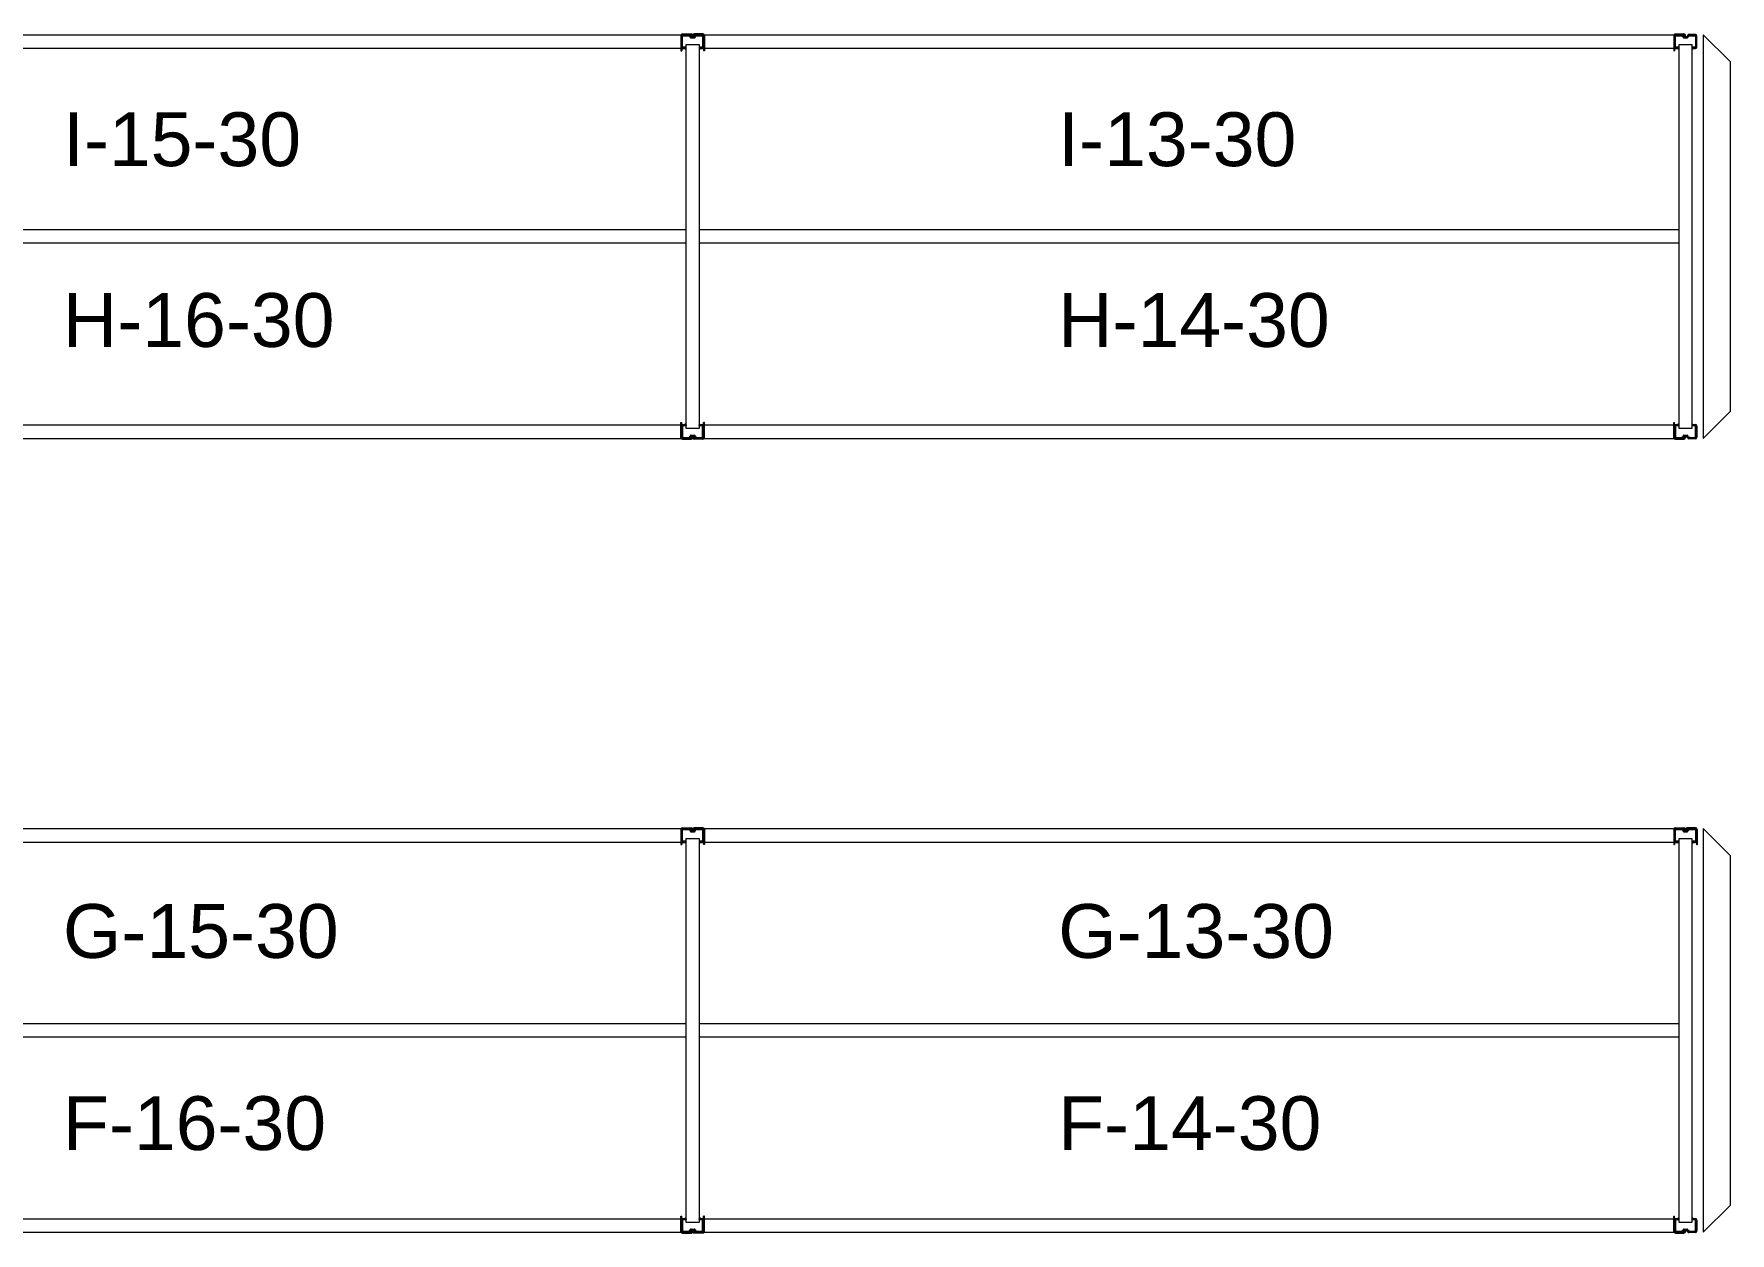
# Model space of a CAD drawing. Header units: inches. Extents: x 2743 to 10591, y -1604 to 5792.
# Drawn here: x 3616.6 to 3868.8, y -156.5 to 21.8 of the extents above; entities that cross this region are included whole.
import ezdxf

# ---------------------------------------------------------------- set-up
doc = ezdxf.new("R2010")
doc.units = ezdxf.units.IN
doc.header["$LTSCALE"] = 0.1875
doc.header["$MEASUREMENT"] = 0
for name, color, linetype, lineweight in [('22 Dimension', 7, 'Continuous', 5), ('32 Echelle', 160, 'Continuous', 15), ('33 Poutre', 30, 'Continuous', 15), ('37 Protection', 1, 'Continuous', 15)]:
    doc.layers.add(name, color=color, linetype=linetype, lineweight=lineweight)
doc.styles.add('arial', font='')
doc.styles.get('arial').set_extended_font_data('Arial')

msp = doc.modelspace()

# ---------------------------------------------------------------- hatches: boundary and pattern name
at = {"layer": '32 Echelle'}
for points in [[(3713.58382, 19.47012), (3713.58382, 19.65762), (3713.39632, 19.65762)], [(3713.58382, 19.47012), (3713.58382, 19.65762), (3713.39632, 19.65762)], [(3715.58382, 19.47012), (3715.58382, 19.65762), (3715.77132, 19.65762)], [(3715.58382, 19.47012), (3715.58382, 19.65762), (3715.77132, 19.65762)], [(3861.20882, 19.47012), (3861.20882, 19.65762), (3861.02132, 19.65762)], [(3863.20882, 19.47012), (3863.20882, 19.65762), (3863.39632, 19.65762)], [(3713.58382, -36.15488), (3713.58382, -36.34238), (3713.39632, -36.34238)], [(3713.58382, -36.15488), (3713.58382, -36.34238), (3713.39632, -36.34238)], [(3715.58382, -36.15488), (3715.58382, -36.34238), (3715.77132, -36.34238)], [(3715.58382, -36.15488), (3715.58382, -36.34238), (3715.77132, -36.34238)], [(3861.20882, -36.15488), (3861.20882, -36.34238), (3861.02132, -36.34238)], [(3863.20882, -36.15488), (3863.20882, -36.34238), (3863.39632, -36.34238)], [(3713.58382, -98.52988), (3713.58382, -98.34238), (3713.39632, -98.34238)], [(3713.58382, -98.52988), (3713.58382, -98.34238), (3713.39632, -98.34238)], [(3715.58382, -98.52988), (3715.58382, -98.34238), (3715.77132, -98.34238)], [(3715.58382, -98.52988), (3715.58382, -98.34238), (3715.77132, -98.34238)], [(3861.20882, -98.52988), (3861.20882, -98.34238), (3861.02132, -98.34238)], [(3861.20882, -98.52988), (3861.20882, -98.34238), (3861.02132, -98.34238)], [(3863.20882, -98.52988), (3863.20882, -98.34238), (3863.39632, -98.34238)], [(3863.20882, -98.52988), (3863.20882, -98.34238), (3863.39632, -98.34238)], [(3713.58382, -154.15488), (3713.58382, -154.34238), (3713.39632, -154.34238)], [(3713.58382, -154.15488), (3713.58382, -154.34238), (3713.39632, -154.34238)], [(3715.58382, -154.15488), (3715.58382, -154.34238), (3715.77132, -154.34238)], [(3715.58382, -154.15488), (3715.58382, -154.34238), (3715.77132, -154.34238)], [(3861.20882, -154.15488), (3861.20882, -154.34238), (3861.02132, -154.34238)], [(3861.20882, -154.15488), (3861.20882, -154.34238), (3861.02132, -154.34238)], [(3863.20882, -154.15488), (3863.20882, -154.34238), (3863.39632, -154.34238)], [(3863.20882, -154.15488), (3863.20882, -154.34238), (3863.39632, -154.34238)]]:
    msp.add_hatch(color=256, dxfattribs=at).paths.add_polyline_path(points)

# ---------------------------------------------------------------- linework, layer by layer
at = {"layer": '22 Dimension'}
for p, q in [((3713.58382, -7.34238), (3567.95882, -7.34238)), ((3861.20882, -7.34238), (3715.58382, -7.34238)), ((3713.58382, -9.34238), (3567.95882, -9.34238)), ((3861.20882, -9.34238), (3715.58382, -9.34238)), ((3713.58382, -125.34238), (3567.95882, -125.34238)), ((3861.20882, -125.34238), (3715.58382, -125.34238)), ((3713.58382, -127.34238), (3567.95882, -127.34238)), ((3861.20882, -127.34238), (3715.58382, -127.34238))]:
    msp.add_line(p, q, dxfattribs=at)
at = {"layer": '32 Echelle', "linetype": 'Continuous', "lineweight": 25}
for p, q in [((3712.95886, 21.47387), (3712.95886, 19.84137)), ((3712.95886, 21.47387), (3712.95886, 19.84137)), ((3713.04886, 19.84137), (3713.04886, 21.47387)), ((3713.04886, 19.84137), (3713.04886, 21.47387)), ((3714.07145, 21.65762), (3713.14261, 21.65762)), ((3714.07145, 21.65762), (3713.14261, 21.65762)), ((3713.14261, 21.56762), (3714.07145, 21.56762)), ((3713.14261, 21.56762), (3714.07145, 21.56762)), ((3714.1611, 21.50128), (3714.20501, 21.35764)), ((3714.1611, 21.50128), (3714.20501, 21.35764)), ((3714.29108, 21.38396), (3714.24717, 21.52759)), ((3714.29108, 21.38396), (3714.24717, 21.52759)), ((3714.7869, 21.31762), (3714.38073, 21.31762)), ((3714.7869, 21.31762), (3714.38073, 21.31762)), ((3714.38073, 21.22762), (3714.7869, 21.22762)), ((3714.38073, 21.22762), (3714.7869, 21.22762)), ((3714.92047, 21.52759), (3714.87655, 21.38396)), ((3714.92047, 21.52759), (3714.87655, 21.38396)), ((3714.96262, 21.35764), (3715.00653, 21.50128)), ((3714.96262, 21.35764), (3715.00653, 21.50128)), ((3716.02502, 21.65762), (3715.09619, 21.65762)), ((3716.02502, 21.65762), (3715.09619, 21.65762)), ((3715.09619, 21.56762), (3716.02502, 21.56762)), ((3715.09619, 21.56762), (3716.02502, 21.56762)), ((3716.11877, 21.47387), (3716.11877, 19.84137)), ((3716.11877, 21.47387), (3716.11877, 19.84137)), ((3716.20877, 19.84137), (3716.20877, 21.47387)), ((3716.20877, 19.84137), (3716.20877, 21.47387)), ((3860.58386, 21.47387), (3860.58386, 19.84137)), ((3860.67386, 19.84137), (3860.67386, 21.47387)), ((3861.69645, 21.65762), (3860.76761, 21.65762)), ((3860.76761, 21.56762), (3861.69645, 21.56762)), ((3861.7861, 21.50128), (3861.83001, 21.35764)), ((3861.91608, 21.38396), (3861.87217, 21.52759)), ((3862.4119, 21.31762), (3862.00573, 21.31762)), ((3862.00573, 21.22762), (3862.4119, 21.22762)), ((3862.54547, 21.52759), (3862.50155, 21.38396)), ((3862.58762, 21.35764), (3862.63153, 21.50128)), ((3863.65002, 21.65762), (3862.72119, 21.65762)), ((3862.72119, 21.56762), (3863.65002, 21.56762)), ((3863.74377, 21.47387), (3863.74377, 19.84137)), ((3863.83377, 19.84137), (3863.83377, 21.47387)), ((3713.55886, 19.74762), (3713.14261, 19.74762)), ((3713.55886, 19.74762), (3713.14261, 19.74762)), ((3713.14261, 19.65762), (3713.55886, 19.65762)), ((3713.14261, 19.65762), (3713.55886, 19.65762)), ((3713.55886, 19.65762), (3713.55886, 19.74762)), ((3713.55886, 19.65762), (3713.55886, 19.74762)), ((3716.02502, 19.74762), (3715.60877, 19.74762)), ((3715.60877, 19.74762), (3715.60877, 19.65762)), ((3716.02502, 19.74762), (3715.60877, 19.74762)), ((3715.60877, 19.74762), (3715.60877, 19.65762)), ((3715.60877, 19.65762), (3716.02502, 19.65762)), ((3715.60877, 19.65762), (3716.02502, 19.65762)), ((3861.18386, 19.74762), (3860.76761, 19.74762)), ((3860.76761, 19.65762), (3861.18386, 19.65762)), ((3861.18386, 19.65762), (3861.18386, 19.74762)), ((3863.65002, 19.74762), (3863.23377, 19.74762)), ((3863.23377, 19.74762), (3863.23377, 19.65762)), ((3863.23377, 19.65762), (3863.65002, 19.65762)), ((3712.95886, -38.15863), (3712.95886, -36.52613)), ((3712.95886, -38.15863), (3712.95886, -36.52613)), ((3713.04886, -36.52613), (3713.04886, -38.15863)), ((3713.04886, -36.52613), (3713.04886, -38.15863)), ((3713.14261, -36.34238), (3713.55886, -36.34238)), ((3713.14261, -36.34238), (3713.55886, -36.34238)), ((3713.55886, -36.43238), (3713.14261, -36.43238)), ((3713.55886, -36.43238), (3713.14261, -36.43238)), ((3713.55886, -36.34238), (3713.55886, -36.43238)), ((3713.55886, -36.34238), (3713.55886, -36.43238)), ((3715.60877, -36.34238), (3716.02502, -36.34238)), ((3715.60877, -36.43238), (3715.60877, -36.34238)), ((3715.60877, -36.34238), (3716.02502, -36.34238)), ((3715.60877, -36.43238), (3715.60877, -36.34238)), ((3716.02502, -36.43238), (3715.60877, -36.43238)), ((3716.02502, -36.43238), (3715.60877, -36.43238)), ((3716.11877, -38.15863), (3716.11877, -36.52613)), ((3716.11877, -38.15863), (3716.11877, -36.52613)), ((3716.20877, -36.52613), (3716.20877, -38.15863)), ((3716.20877, -36.52613), (3716.20877, -38.15863)), ((3860.58386, -38.15863), (3860.58386, -36.52613)), ((3860.67386, -36.52613), (3860.67386, -38.15863)), ((3860.76761, -36.34238), (3861.18386, -36.34238)), ((3861.18386, -36.43238), (3860.76761, -36.43238)), ((3861.18386, -36.34238), (3861.18386, -36.43238)), ((3863.23377, -36.34238), (3863.65002, -36.34238)), ((3863.23377, -36.43238), (3863.23377, -36.34238)), ((3863.65002, -36.43238), (3863.23377, -36.43238)), ((3863.74377, -38.15863), (3863.74377, -36.52613)), ((3863.83377, -36.52613), (3863.83377, -38.15863)), ((3713.14261, -38.25238), (3714.07145, -38.25238)), ((3713.14261, -38.25238), (3714.07145, -38.25238)), ((3714.07145, -38.34238), (3713.14261, -38.34238)), ((3714.07145, -38.34238), (3713.14261, -38.34238)), ((3714.1611, -38.18604), (3714.20501, -38.04241)), ((3714.1611, -38.18604), (3714.20501, -38.04241)), ((3714.29108, -38.06872), (3714.24717, -38.21236)), ((3714.29108, -38.06872), (3714.24717, -38.21236)), ((3714.38073, -37.91238), (3714.7869, -37.91238)), ((3714.38073, -37.91238), (3714.7869, -37.91238)), ((3714.7869, -38.00238), (3714.38073, -38.00238)), ((3714.7869, -38.00238), (3714.38073, -38.00238)), ((3714.92047, -38.21236), (3714.87655, -38.06872)), ((3714.92047, -38.21236), (3714.87655, -38.06872)), ((3714.96262, -38.04241), (3715.00653, -38.18604)), ((3714.96262, -38.04241), (3715.00653, -38.18604)), ((3715.09619, -38.25238), (3716.02502, -38.25238)), ((3715.09619, -38.25238), (3716.02502, -38.25238)), ((3716.02502, -38.34238), (3715.09619, -38.34238)), ((3716.02502, -38.34238), (3715.09619, -38.34238)), ((3860.76761, -38.25238), (3861.69645, -38.25238)), ((3861.69645, -38.34238), (3860.76761, -38.34238)), ((3861.7861, -38.18604), (3861.83001, -38.04241)), ((3861.91608, -38.06872), (3861.87217, -38.21236)), ((3862.00573, -37.91238), (3862.4119, -37.91238)), ((3862.4119, -38.00238), (3862.00573, -38.00238)), ((3862.54547, -38.21236), (3862.50155, -38.06872)), ((3862.58762, -38.04241), (3862.63153, -38.18604)), ((3862.72119, -38.25238), (3863.65002, -38.25238)), ((3863.65002, -38.34238), (3862.72119, -38.34238)), ((3712.95886, -96.52613), (3712.95886, -98.15863)), ((3712.95886, -96.52613), (3712.95886, -98.15863)), ((3713.04886, -98.15863), (3713.04886, -96.52613)), ((3713.04886, -98.15863), (3713.04886, -96.52613)), ((3714.07145, -96.34238), (3713.14261, -96.34238)), ((3714.07145, -96.34238), (3713.14261, -96.34238)), ((3713.14261, -96.43238), (3714.07145, -96.43238)), ((3713.14261, -96.43238), (3714.07145, -96.43238)), ((3713.55886, -98.25238), (3713.14261, -98.25238)), ((3713.55886, -98.25238), (3713.14261, -98.25238)), ((3713.14261, -98.34238), (3713.55886, -98.34238)), ((3713.14261, -98.34238), (3713.55886, -98.34238)), ((3713.55886, -98.34238), (3713.55886, -98.25238)), ((3713.55886, -98.34238), (3713.55886, -98.25238)), ((3714.1611, -96.49872), (3714.20501, -96.64236)), ((3714.1611, -96.49872), (3714.20501, -96.64236)), ((3714.29108, -96.61604), (3714.24717, -96.47241)), ((3714.29108, -96.61604), (3714.24717, -96.47241)), ((3714.7869, -96.68238), (3714.38073, -96.68238)), ((3714.7869, -96.68238), (3714.38073, -96.68238)), ((3714.38073, -96.77238), (3714.7869, -96.77238)), ((3714.38073, -96.77238), (3714.7869, -96.77238)), ((3714.92047, -96.47241), (3714.87655, -96.61604)), ((3714.92047, -96.47241), (3714.87655, -96.61604)), ((3714.96262, -96.64236), (3715.00653, -96.49872)), ((3714.96262, -96.64236), (3715.00653, -96.49872)), ((3716.02502, -96.34238), (3715.09619, -96.34238)), ((3716.02502, -96.34238), (3715.09619, -96.34238)), ((3715.09619, -96.43238), (3716.02502, -96.43238)), ((3715.09619, -96.43238), (3716.02502, -96.43238)), ((3716.02502, -98.25238), (3715.60877, -98.25238)), ((3715.60877, -98.25238), (3715.60877, -98.34238)), ((3716.02502, -98.25238), (3715.60877, -98.25238)), ((3715.60877, -98.25238), (3715.60877, -98.34238)), ((3715.60877, -98.34238), (3716.02502, -98.34238)), ((3715.60877, -98.34238), (3716.02502, -98.34238)), ((3716.11877, -96.52613), (3716.11877, -98.15863)), ((3716.11877, -96.52613), (3716.11877, -98.15863)), ((3716.20877, -98.15863), (3716.20877, -96.52613)), ((3716.20877, -98.15863), (3716.20877, -96.52613)), ((3860.58386, -96.52613), (3860.58386, -98.15863)), ((3860.58386, -96.52613), (3860.58386, -98.15863)), ((3860.67386, -98.15863), (3860.67386, -96.52613)), ((3860.67386, -98.15863), (3860.67386, -96.52613)), ((3861.69645, -96.34238), (3860.76761, -96.34238)), ((3861.69645, -96.34238), (3860.76761, -96.34238)), ((3860.76761, -96.43238), (3861.69645, -96.43238)), ((3860.76761, -96.43238), (3861.69645, -96.43238)), ((3861.18386, -98.25238), (3860.76761, -98.25238)), ((3861.18386, -98.25238), (3860.76761, -98.25238)), ((3860.76761, -98.34238), (3861.18386, -98.34238)), ((3860.76761, -98.34238), (3861.18386, -98.34238)), ((3861.18386, -98.34238), (3861.18386, -98.25238)), ((3861.18386, -98.34238), (3861.18386, -98.25238)), ((3861.7861, -96.49872), (3861.83001, -96.64236)), ((3861.7861, -96.49872), (3861.83001, -96.64236)), ((3861.91608, -96.61604), (3861.87217, -96.47241)), ((3861.91608, -96.61604), (3861.87217, -96.47241)), ((3862.4119, -96.68238), (3862.00573, -96.68238)), ((3862.4119, -96.68238), (3862.00573, -96.68238)), ((3862.00573, -96.77238), (3862.4119, -96.77238)), ((3862.00573, -96.77238), (3862.4119, -96.77238)), ((3862.54547, -96.47241), (3862.50155, -96.61604)), ((3862.54547, -96.47241), (3862.50155, -96.61604)), ((3862.58762, -96.64236), (3862.63153, -96.49872)), ((3862.58762, -96.64236), (3862.63153, -96.49872)), ((3863.65002, -96.34238), (3862.72119, -96.34238)), ((3863.65002, -96.34238), (3862.72119, -96.34238)), ((3863.65002, -96.34238), (3862.72119, -96.34238)), ((3863.65002, -96.34238), (3862.72119, -96.34238)), ((3862.72119, -96.43238), (3863.65002, -96.43238)), ((3862.72119, -96.43238), (3863.65002, -96.43238)), ((3863.65002, -98.25238), (3863.23377, -98.25238)), ((3863.23377, -98.25238), (3863.23377, -98.34238)), ((3863.65002, -98.25238), (3863.23377, -98.25238)), ((3863.23377, -98.25238), (3863.23377, -98.34238)), ((3863.23377, -98.34238), (3863.65002, -98.34238)), ((3863.23377, -98.34238), (3863.65002, -98.34238)), ((3863.74377, -96.52613), (3863.74377, -98.15863)), ((3863.74377, -96.52613), (3863.74377, -98.15863)), ((3863.83377, -98.15863), (3863.83377, -96.52613)), ((3863.83377, -98.15863), (3863.83377, -96.52613)), ((3712.95886, -156.15863), (3712.95886, -154.52613)), ((3712.95886, -156.15863), (3712.95886, -154.52613)), ((3713.04886, -154.52613), (3713.04886, -156.15863)), ((3713.04886, -154.52613), (3713.04886, -156.15863)), ((3713.14261, -154.34238), (3713.55886, -154.34238)), ((3713.14261, -154.34238), (3713.55886, -154.34238)), ((3713.55886, -154.43238), (3713.14261, -154.43238)), ((3713.55886, -154.43238), (3713.14261, -154.43238)), ((3713.14261, -156.25238), (3714.07145, -156.25238)), ((3713.14261, -156.25238), (3714.07145, -156.25238)), ((3714.07145, -156.34238), (3713.14261, -156.34238)), ((3714.07145, -156.34238), (3713.14261, -156.34238)), ((3713.55886, -154.34238), (3713.55886, -154.43238)), ((3713.55886, -154.34238), (3713.55886, -154.43238)), ((3714.1611, -156.18604), (3714.20501, -156.04241)), ((3714.1611, -156.18604), (3714.20501, -156.04241)), ((3714.29108, -156.06872), (3714.24717, -156.21236)), ((3714.29108, -156.06872), (3714.24717, -156.21236)), ((3714.38073, -155.91238), (3714.7869, -155.91238)), ((3714.38073, -155.91238), (3714.7869, -155.91238)), ((3714.7869, -156.00238), (3714.38073, -156.00238)), ((3714.7869, -156.00238), (3714.38073, -156.00238)), ((3714.92047, -156.21236), (3714.87655, -156.06872)), ((3714.92047, -156.21236), (3714.87655, -156.06872)), ((3714.96262, -156.04241), (3715.00653, -156.18604)), ((3714.96262, -156.04241), (3715.00653, -156.18604)), ((3715.09619, -156.25238), (3716.02502, -156.25238)), ((3715.09619, -156.25238), (3716.02502, -156.25238)), ((3716.02502, -156.34238), (3715.09619, -156.34238)), ((3716.02502, -156.34238), (3715.09619, -156.34238)), ((3715.60877, -154.34238), (3716.02502, -154.34238)), ((3715.60877, -154.43238), (3715.60877, -154.34238)), ((3715.60877, -154.34238), (3716.02502, -154.34238)), ((3715.60877, -154.43238), (3715.60877, -154.34238)), ((3716.02502, -154.43238), (3715.60877, -154.43238)), ((3716.02502, -154.43238), (3715.60877, -154.43238)), ((3716.11877, -156.15863), (3716.11877, -154.52613)), ((3716.11877, -156.15863), (3716.11877, -154.52613)), ((3716.20877, -154.52613), (3716.20877, -156.15863)), ((3716.20877, -154.52613), (3716.20877, -156.15863)), ((3860.58386, -156.15863), (3860.58386, -154.52613)), ((3860.58386, -156.15863), (3860.58386, -154.52613)), ((3860.67386, -154.52613), (3860.67386, -156.15863)), ((3860.67386, -154.52613), (3860.67386, -156.15863)), ((3860.76761, -154.34238), (3861.18386, -154.34238)), ((3860.76761, -154.34238), (3861.18386, -154.34238)), ((3861.18386, -154.43238), (3860.76761, -154.43238)), ((3861.18386, -154.43238), (3860.76761, -154.43238)), ((3860.76761, -156.25238), (3861.69645, -156.25238)), ((3860.76761, -156.25238), (3861.69645, -156.25238)), ((3861.69645, -156.34238), (3860.76761, -156.34238)), ((3861.69645, -156.34238), (3860.76761, -156.34238)), ((3861.18386, -154.34238), (3861.18386, -154.43238)), ((3861.18386, -154.34238), (3861.18386, -154.43238)), ((3861.7861, -156.18604), (3861.83001, -156.04241)), ((3861.7861, -156.18604), (3861.83001, -156.04241)), ((3861.91608, -156.06872), (3861.87217, -156.21236)), ((3861.91608, -156.06872), (3861.87217, -156.21236)), ((3862.00573, -155.91238), (3862.4119, -155.91238)), ((3862.00573, -155.91238), (3862.4119, -155.91238)), ((3862.4119, -156.00238), (3862.00573, -156.00238)), ((3862.4119, -156.00238), (3862.00573, -156.00238)), ((3862.54547, -156.21236), (3862.50155, -156.06872)), ((3862.54547, -156.21236), (3862.50155, -156.06872)), ((3862.58762, -156.04241), (3862.63153, -156.18604)), ((3862.58762, -156.04241), (3862.63153, -156.18604)), ((3862.72119, -156.25238), (3863.65002, -156.25238)), ((3862.72119, -156.25238), (3863.65002, -156.25238)), ((3863.65002, -156.34238), (3862.72119, -156.34238)), ((3863.65002, -156.34238), (3862.72119, -156.34238)), ((3863.23377, -154.34238), (3863.65002, -154.34238)), ((3863.23377, -154.43238), (3863.23377, -154.34238)), ((3863.23377, -154.34238), (3863.65002, -154.34238)), ((3863.23377, -154.43238), (3863.23377, -154.34238)), ((3863.65002, -154.43238), (3863.23377, -154.43238)), ((3863.65002, -154.43238), (3863.23377, -154.43238)), ((3863.74377, -156.15863), (3863.74377, -154.52613)), ((3863.74377, -156.15863), (3863.74377, -154.52613)), ((3863.83377, -154.52613), (3863.83377, -156.15863)), ((3863.83377, -154.52613), (3863.83377, -156.15863))]:
    msp.add_line(p, q, dxfattribs=at)
at = {"layer": '32 Echelle'}
for p, q in [((3713.58382, 19.65762), (3713.39632, 19.65762)), ((3713.58382, 19.47012), (3713.39632, 19.65762)), ((3713.58382, 19.65762), (3713.39632, 19.65762)), ((3713.58382, 19.47012), (3713.39632, 19.65762)), ((3715.58382, 20.15762), (3713.58382, 20.15762)), ((3713.58382, 20.15762), (3713.58382, -36.84238)), ((3715.58382, 20.15762), (3713.58382, 20.15762)), ((3713.58382, 20.15762), (3713.58382, -36.84238)), ((3713.58382, 19.47012), (3713.58382, 19.65762)), ((3713.58382, 19.47012), (3713.58382, 19.65762)), ((3715.58382, -36.84238), (3715.58382, 20.15762)), ((3715.58382, -36.84238), (3715.58382, 20.15762)), ((3715.58382, 19.65762), (3715.77132, 19.65762)), ((3715.58382, 19.47012), (3715.58382, 19.65762)), ((3715.58382, 19.47012), (3715.77132, 19.65762)), ((3715.58382, 19.65762), (3715.77132, 19.65762)), ((3715.58382, 19.47012), (3715.58382, 19.65762)), ((3715.58382, 19.47012), (3715.77132, 19.65762)), ((3861.20882, 19.65762), (3861.02132, 19.65762)), ((3861.20882, 19.47012), (3861.02132, 19.65762)), ((3863.20882, 20.15762), (3861.20882, 20.15762)), ((3861.20882, 20.15762), (3861.20882, -36.84238)), ((3861.20882, 19.47012), (3861.20882, 19.65762)), ((3863.20882, -36.84238), (3863.20882, 20.15762)), ((3863.20882, 19.65762), (3863.39632, 19.65762)), ((3863.20882, 19.47012), (3863.20882, 19.65762)), ((3863.20882, 19.47012), (3863.39632, 19.65762)), ((3713.58382, -36.15488), (3713.39632, -36.34238)), ((3713.58382, -36.15488), (3713.39632, -36.34238)), ((3713.58382, -36.34238), (3713.39632, -36.34238)), ((3713.58382, -36.34238), (3713.39632, -36.34238)), ((3713.58382, -36.15488), (3713.58382, -36.34238)), ((3713.58382, -36.15488), (3713.58382, -36.34238)), ((3713.58382, -36.84238), (3715.58382, -36.84238)), ((3713.58382, -36.84238), (3715.58382, -36.84238)), ((3715.58382, -36.15488), (3715.58382, -36.34238)), ((3715.58382, -36.15488), (3715.77132, -36.34238)), ((3715.58382, -36.15488), (3715.58382, -36.34238)), ((3715.58382, -36.15488), (3715.77132, -36.34238)), ((3715.58382, -36.34238), (3715.77132, -36.34238)), ((3715.58382, -36.34238), (3715.77132, -36.34238)), ((3861.20882, -36.15488), (3861.02132, -36.34238)), ((3861.20882, -36.34238), (3861.02132, -36.34238)), ((3861.20882, -36.15488), (3861.20882, -36.34238)), ((3861.20882, -36.84238), (3863.20882, -36.84238)), ((3863.20882, -36.15488), (3863.20882, -36.34238)), ((3863.20882, -36.15488), (3863.39632, -36.34238)), ((3863.20882, -36.34238), (3863.39632, -36.34238)), ((3713.58382, -98.34238), (3713.39632, -98.34238)), ((3713.58382, -98.52988), (3713.39632, -98.34238)), ((3713.58382, -98.34238), (3713.39632, -98.34238)), ((3713.58382, -98.52988), (3713.39632, -98.34238)), ((3715.58382, -97.84238), (3713.58382, -97.84238)), ((3713.58382, -97.84238), (3713.58382, -154.84238)), ((3715.58382, -97.84238), (3713.58382, -97.84238)), ((3713.58382, -97.84238), (3713.58382, -154.84238)), ((3713.58382, -98.52988), (3713.58382, -98.34238)), ((3713.58382, -98.52988), (3713.58382, -98.34238)), ((3715.58382, -154.84238), (3715.58382, -97.84238)), ((3715.58382, -154.84238), (3715.58382, -97.84238)), ((3715.58382, -98.34238), (3715.77132, -98.34238)), ((3715.58382, -98.52988), (3715.58382, -98.34238)), ((3715.58382, -98.52988), (3715.77132, -98.34238)), ((3715.58382, -98.34238), (3715.77132, -98.34238)), ((3715.58382, -98.52988), (3715.58382, -98.34238)), ((3715.58382, -98.52988), (3715.77132, -98.34238)), ((3861.20882, -98.34238), (3861.02132, -98.34238)), ((3861.20882, -98.52988), (3861.02132, -98.34238)), ((3861.20882, -98.34238), (3861.02132, -98.34238)), ((3861.20882, -98.52988), (3861.02132, -98.34238)), ((3863.20882, -97.84238), (3861.20882, -97.84238)), ((3861.20882, -97.84238), (3861.20882, -154.84238)), ((3863.20882, -97.84238), (3861.20882, -97.84238)), ((3861.20882, -97.84238), (3861.20882, -154.84238)), ((3861.20882, -98.52988), (3861.20882, -98.34238)), ((3861.20882, -98.52988), (3861.20882, -98.34238)), ((3863.20882, -154.84238), (3863.20882, -97.84238)), ((3863.20882, -154.84238), (3863.20882, -97.84238)), ((3863.20882, -98.34238), (3863.39632, -98.34238)), ((3863.20882, -98.52988), (3863.20882, -98.34238)), ((3863.20882, -98.52988), (3863.39632, -98.34238)), ((3863.20882, -98.34238), (3863.39632, -98.34238)), ((3863.20882, -98.52988), (3863.20882, -98.34238)), ((3863.20882, -98.52988), (3863.39632, -98.34238)), ((3713.58382, -154.15488), (3713.39632, -154.34238)), ((3713.58382, -154.15488), (3713.39632, -154.34238)), ((3713.58382, -154.34238), (3713.39632, -154.34238)), ((3713.58382, -154.34238), (3713.39632, -154.34238)), ((3713.58382, -154.15488), (3713.58382, -154.34238)), ((3713.58382, -154.15488), (3713.58382, -154.34238)), ((3713.58382, -154.84238), (3715.58382, -154.84238)), ((3713.58382, -154.84238), (3715.58382, -154.84238)), ((3715.58382, -154.15488), (3715.58382, -154.34238)), ((3715.58382, -154.15488), (3715.77132, -154.34238)), ((3715.58382, -154.15488), (3715.58382, -154.34238)), ((3715.58382, -154.15488), (3715.77132, -154.34238)), ((3715.58382, -154.34238), (3715.77132, -154.34238)), ((3715.58382, -154.34238), (3715.77132, -154.34238)), ((3861.20882, -154.15488), (3861.02132, -154.34238)), ((3861.20882, -154.15488), (3861.02132, -154.34238)), ((3861.20882, -154.34238), (3861.02132, -154.34238)), ((3861.20882, -154.34238), (3861.02132, -154.34238)), ((3861.20882, -154.15488), (3861.20882, -154.34238)), ((3861.20882, -154.15488), (3861.20882, -154.34238)), ((3861.20882, -154.84238), (3863.20882, -154.84238)), ((3861.20882, -154.84238), (3863.20882, -154.84238)), ((3863.20882, -154.15488), (3863.20882, -154.34238)), ((3863.20882, -154.15488), (3863.39632, -154.34238)), ((3863.20882, -154.15488), (3863.20882, -154.34238)), ((3863.20882, -154.15488), (3863.39632, -154.34238)), ((3863.20882, -154.34238), (3863.39632, -154.34238)), ((3863.20882, -154.34238), (3863.39632, -154.34238))]:
    msp.add_line(p, q, dxfattribs=at)
at = {"layer": '32 Echelle', "linetype": 'Continuous', "lineweight": 25}
for centre, radius, start, end in [((3713.14261, 21.47387), 0.18375, 90, 180), ((3713.14261, 21.47387), 0.18375, 90, 180), ((3713.14261, 21.47387), 0.09375, 90, 180), ((3713.14261, 21.47387), 0.09375, 90, 180), ((3714.07145, 21.47387), 0.18375, 17, 90), ((3714.07145, 21.47387), 0.18375, 17, 90), ((3714.07145, 21.47387), 0.09375, 17, 90), ((3714.07145, 21.47387), 0.09375, 17, 90), ((3714.38073, 21.41137), 0.18375, 197, 270), ((3714.38073, 21.41137), 0.18375, 197, 270), ((3714.38073, 21.41137), 0.09375, 197, 270), ((3714.38073, 21.41137), 0.09375, 197, 270), ((3714.7869, 21.41137), 0.09375, 270, 343), ((3714.7869, 21.41137), 0.09375, 270, 343), ((3714.7869, 21.41137), 0.18375, 270, 343), ((3714.7869, 21.41137), 0.18375, 270, 343), ((3715.09619, 21.47387), 0.18375, 90, 163), ((3715.09619, 21.47387), 0.18375, 90, 163), ((3715.09619, 21.47387), 0.09375, 90, 163), ((3715.09619, 21.47387), 0.09375, 90, 163), ((3716.02502, 21.47387), 0.18375, 0, 90), ((3716.02502, 21.47387), 0.18375, 0, 90), ((3716.02502, 21.47387), 0.09375, 0, 90), ((3716.02502, 21.47387), 0.09375, 0, 90), ((3860.76761, 21.47387), 0.18375, 90, 180), ((3860.76761, 21.47387), 0.09375, 90, 180), ((3861.69645, 21.47387), 0.18375, 17, 90), ((3861.69645, 21.47387), 0.09375, 17, 90), ((3862.00573, 21.41137), 0.18375, 197, 270), ((3862.00573, 21.41137), 0.09375, 197, 270), ((3862.4119, 21.41137), 0.09375, 270, 343), ((3862.4119, 21.41137), 0.18375, 270, 343), ((3862.72119, 21.47387), 0.18375, 90, 163), ((3862.72119, 21.47387), 0.09375, 90, 163), ((3863.65002, 21.47387), 0.18375, 0, 90), ((3863.65002, 21.47387), 0.09375, 0, 90), ((3713.14261, 19.84137), 0.18375, 180, 270), ((3713.14261, 19.84137), 0.18375, 180, 270), ((3713.14261, 19.84137), 0.09375, 180, 270), ((3713.14261, 19.84137), 0.09375, 180, 270), ((3716.02502, 19.84137), 0.09375, 270, 0), ((3716.02502, 19.84137), 0.18375, 270, 0), ((3716.02502, 19.84137), 0.09375, 270, 0), ((3716.02502, 19.84137), 0.18375, 270, 0), ((3860.76761, 19.84137), 0.18375, 180, 270), ((3860.76761, 19.84137), 0.09375, 180, 270), ((3863.65002, 19.84137), 0.09375, 270, 0), ((3863.65002, 19.84137), 0.18375, 270, 0), ((3713.14261, -36.52613), 0.18375, 90, 180), ((3713.14261, -36.52613), 0.18375, 90, 180), ((3713.14261, -36.52613), 0.09375, 90, 180), ((3713.14261, -36.52613), 0.09375, 90, 180), ((3716.02502, -36.52613), 0.18375, 0, 90), ((3716.02502, -36.52613), 0.18375, 0, 90), ((3716.02502, -36.52613), 0.09375, 0, 90), ((3716.02502, -36.52613), 0.09375, 0, 90), ((3860.76761, -36.52613), 0.18375, 90, 180), ((3860.76761, -36.52613), 0.09375, 90, 180), ((3863.65002, -36.52613), 0.18375, 0, 90), ((3863.65002, -36.52613), 0.09375, 0, 90), ((3713.14261, -38.15863), 0.18375, 180, 270), ((3713.14261, -38.15863), 0.18375, 180, 270), ((3713.14261, -38.15863), 0.09375, 180, 270), ((3713.14261, -38.15863), 0.09375, 180, 270), ((3714.07145, -38.15863), 0.09375, 270, 343), ((3714.07145, -38.15863), 0.09375, 270, 343), ((3714.07145, -38.15863), 0.18375, 270, 343), ((3714.07145, -38.15863), 0.18375, 270, 343), ((3714.38073, -38.09613), 0.18375, 90, 163), ((3714.38073, -38.09613), 0.18375, 90, 163), ((3714.38073, -38.09613), 0.09375, 90, 163), ((3714.38073, -38.09613), 0.09375, 90, 163), ((3714.7869, -38.09613), 0.18375, 17, 90), ((3714.7869, -38.09613), 0.18375, 17, 90), ((3714.7869, -38.09613), 0.09375, 17, 90), ((3714.7869, -38.09613), 0.09375, 17, 90), ((3715.09619, -38.15863), 0.18375, 197, 270), ((3715.09619, -38.15863), 0.18375, 197, 270), ((3715.09619, -38.15863), 0.09375, 197, 270), ((3715.09619, -38.15863), 0.09375, 197, 270), ((3716.02502, -38.15863), 0.09375, 270, 0), ((3716.02502, -38.15863), 0.18375, 270, 0), ((3716.02502, -38.15863), 0.09375, 270, 0), ((3716.02502, -38.15863), 0.18375, 270, 0), ((3860.76761, -38.15863), 0.18375, 180, 270), ((3860.76761, -38.15863), 0.09375, 180, 270), ((3861.69645, -38.15863), 0.09375, 270, 343), ((3861.69645, -38.15863), 0.18375, 270, 343), ((3862.00573, -38.09613), 0.18375, 90, 163), ((3862.00573, -38.09613), 0.09375, 90, 163), ((3862.4119, -38.09613), 0.18375, 17, 90), ((3862.4119, -38.09613), 0.09375, 17, 90), ((3862.72119, -38.15863), 0.18375, 197, 270), ((3862.72119, -38.15863), 0.09375, 197, 270), ((3863.65002, -38.15863), 0.09375, 270, 0), ((3863.65002, -38.15863), 0.18375, 270, 0), ((3713.14261, -96.52613), 0.18375, 90, 180), ((3713.14261, -96.52613), 0.18375, 90, 180), ((3713.14261, -98.15863), 0.18375, 180, 270), ((3713.14261, -98.15863), 0.18375, 180, 270), ((3713.14261, -96.52613), 0.09375, 90, 180), ((3713.14261, -96.52613), 0.09375, 90, 180), ((3713.14261, -98.15863), 0.09375, 180, 270), ((3713.14261, -98.15863), 0.09375, 180, 270), ((3714.07145, -96.52613), 0.18375, 17, 90), ((3714.07145, -96.52613), 0.18375, 17, 90), ((3714.07145, -96.52613), 0.09375, 17, 90), ((3714.07145, -96.52613), 0.09375, 17, 90), ((3714.38073, -96.58863), 0.18375, 197, 270), ((3714.38073, -96.58863), 0.18375, 197, 270), ((3714.38073, -96.58863), 0.09375, 197, 270), ((3714.38073, -96.58863), 0.09375, 197, 270), ((3714.7869, -96.58863), 0.09375, 270, 343), ((3714.7869, -96.58863), 0.09375, 270, 343), ((3714.7869, -96.58863), 0.18375, 270, 343), ((3714.7869, -96.58863), 0.18375, 270, 343), ((3715.09619, -96.52613), 0.18375, 90, 163), ((3715.09619, -96.52613), 0.18375, 90, 163), ((3715.09619, -96.52613), 0.09375, 90, 163), ((3715.09619, -96.52613), 0.09375, 90, 163), ((3716.02502, -96.52613), 0.18375, 0, 90), ((3716.02502, -96.52613), 0.18375, 0, 90), ((3716.02502, -96.52613), 0.09375, 0, 90), ((3716.02502, -96.52613), 0.09375, 0, 90), ((3716.02502, -98.15863), 0.09375, 270, 0), ((3716.02502, -98.15863), 0.18375, 270, 0), ((3716.02502, -98.15863), 0.09375, 270, 0), ((3716.02502, -98.15863), 0.18375, 270, 0), ((3860.76761, -96.52613), 0.18375, 90, 180), ((3860.76761, -96.52613), 0.18375, 90, 180), ((3860.76761, -98.15863), 0.18375, 180, 270), ((3860.76761, -98.15863), 0.18375, 180, 270), ((3860.76761, -96.52613), 0.09375, 90, 180), ((3860.76761, -96.52613), 0.09375, 90, 180), ((3860.76761, -98.15863), 0.09375, 180, 270), ((3860.76761, -98.15863), 0.09375, 180, 270), ((3861.69645, -96.52613), 0.18375, 17, 90), ((3861.69645, -96.52613), 0.18375, 17, 90), ((3861.69645, -96.52613), 0.09375, 17, 90), ((3861.69645, -96.52613), 0.09375, 17, 90), ((3862.00573, -96.58863), 0.18375, 197, 270), ((3862.00573, -96.58863), 0.18375, 197, 270), ((3862.00573, -96.58863), 0.09375, 197, 270), ((3862.00573, -96.58863), 0.09375, 197, 270), ((3862.4119, -96.58863), 0.09375, 270, 343), ((3862.4119, -96.58863), 0.09375, 270, 343), ((3862.4119, -96.58863), 0.18375, 270, 343), ((3862.4119, -96.58863), 0.18375, 270, 343), ((3862.72119, -96.52613), 0.18375, 90, 163), ((3862.72119, -96.52613), 0.18375, 90, 163), ((3862.72119, -96.52613), 0.09375, 90, 163), ((3862.72119, -96.52613), 0.09375, 90, 163), ((3863.65002, -96.52613), 0.18375, 0, 90), ((3863.65002, -96.52613), 0.18375, 0, 90), ((3863.65002, -96.52613), 0.09375, 0, 90), ((3863.65002, -96.52613), 0.09375, 0, 90), ((3863.65002, -98.15863), 0.09375, 270, 0), ((3863.65002, -98.15863), 0.18375, 270, 0), ((3863.65002, -98.15863), 0.09375, 270, 0), ((3863.65002, -98.15863), 0.18375, 270, 0), ((3863.6589, -98.1464), 0.18375, 270, 0), ((3863.6589, -98.1464), 0.18375, 270, 0), ((3863.6589, -98.1464), 0.18375, 270, 0), ((3713.14261, -154.52613), 0.18375, 90, 180), ((3713.14261, -154.52613), 0.18375, 90, 180), ((3713.14261, -156.15863), 0.18375, 180, 270), ((3713.14261, -156.15863), 0.18375, 180, 270), ((3713.14261, -154.52613), 0.09375, 90, 180), ((3713.14261, -154.52613), 0.09375, 90, 180), ((3713.14261, -156.15863), 0.09375, 180, 270), ((3713.14261, -156.15863), 0.09375, 180, 270), ((3714.07145, -156.15863), 0.09375, 270, 343), ((3714.07145, -156.15863), 0.09375, 270, 343), ((3714.07145, -156.15863), 0.18375, 270, 343), ((3714.07145, -156.15863), 0.18375, 270, 343), ((3714.38073, -156.09613), 0.18375, 90, 163), ((3714.38073, -156.09613), 0.18375, 90, 163), ((3714.38073, -156.09613), 0.09375, 90, 163), ((3714.38073, -156.09613), 0.09375, 90, 163), ((3714.7869, -156.09613), 0.18375, 17, 90), ((3714.7869, -156.09613), 0.18375, 17, 90), ((3714.7869, -156.09613), 0.09375, 17, 90), ((3714.7869, -156.09613), 0.09375, 17, 90), ((3715.09619, -156.15863), 0.18375, 197, 270), ((3715.09619, -156.15863), 0.18375, 197, 270), ((3715.09619, -156.15863), 0.09375, 197, 270), ((3715.09619, -156.15863), 0.09375, 197, 270), ((3716.02502, -154.52613), 0.18375, 0, 90), ((3716.02502, -154.52613), 0.18375, 0, 90), ((3716.02502, -154.52613), 0.09375, 0, 90), ((3716.02502, -154.52613), 0.09375, 0, 90), ((3716.02502, -156.15863), 0.09375, 270, 0), ((3716.02502, -156.15863), 0.18375, 270, 0), ((3716.02502, -156.15863), 0.09375, 270, 0), ((3716.02502, -156.15863), 0.18375, 270, 0), ((3860.76761, -154.52613), 0.18375, 90, 180), ((3860.76761, -154.52613), 0.18375, 90, 180), ((3860.76761, -156.15863), 0.18375, 180, 270), ((3860.76761, -156.15863), 0.18375, 180, 270), ((3860.76761, -154.52613), 0.09375, 90, 180), ((3860.76761, -154.52613), 0.09375, 90, 180), ((3860.76761, -156.15863), 0.09375, 180, 270), ((3860.76761, -156.15863), 0.09375, 180, 270), ((3861.69645, -156.15863), 0.09375, 270, 343), ((3861.69645, -156.15863), 0.09375, 270, 343), ((3861.69645, -156.15863), 0.18375, 270, 343), ((3861.69645, -156.15863), 0.18375, 270, 343), ((3862.00573, -156.09613), 0.18375, 90, 163), ((3862.00573, -156.09613), 0.18375, 90, 163), ((3862.00573, -156.09613), 0.09375, 90, 163), ((3862.00573, -156.09613), 0.09375, 90, 163), ((3862.4119, -156.09613), 0.18375, 17, 90), ((3862.4119, -156.09613), 0.18375, 17, 90), ((3862.4119, -156.09613), 0.09375, 17, 90), ((3862.4119, -156.09613), 0.09375, 17, 90), ((3862.72119, -156.15863), 0.18375, 197, 270), ((3862.72119, -156.15863), 0.18375, 197, 270), ((3862.72119, -156.15863), 0.09375, 197, 270), ((3862.72119, -156.15863), 0.09375, 197, 270), ((3863.65002, -154.52613), 0.18375, 0, 90), ((3863.65002, -154.52613), 0.18375, 0, 90), ((3863.65002, -154.52613), 0.09375, 0, 90), ((3863.65002, -154.52613), 0.09375, 0, 90), ((3863.65002, -156.15863), 0.09375, 270, 0), ((3863.65002, -156.15863), 0.18375, 270, 0), ((3863.65002, -156.15863), 0.09375, 270, 0), ((3863.65002, -156.15863), 0.18375, 270, 0)]:
    msp.add_arc(centre, radius, start, end, dxfattribs=at)
at = {"layer": '33 Poutre'}
for p, q in [((3568.70882, 21.65762), (3712.83382, 21.65762)), ((3712.83382, 21.65762), (3712.83382, 19.65762)), ((3712.83382, 21.53262), (3712.83382, 19.27662)), ((3712.95282, 21.53262), (3712.95282, 19.27662)), ((3713.07782, 21.77662), (3714.33982, 21.77662)), ((3714.33982, 21.65762), (3713.07782, 21.65762)), ((3714.46482, 21.31762), (3714.46482, 21.53262)), ((3714.46482, 21.31762), (3714.58382, 21.31762)), ((3714.58382, 21.31762), (3714.58382, 21.53262)), ((3714.58382, 21.31762), (3714.58382, 21.53262)), ((3714.70282, 21.31762), (3714.58382, 21.31762)), ((3714.70282, 21.31762), (3714.70282, 21.53262)), ((3716.08982, 21.77662), (3714.82782, 21.77662)), ((3714.82782, 21.65762), (3716.08982, 21.65762)), ((3716.21482, 21.53262), (3716.21482, 19.27662)), ((3716.33382, 21.65762), (3860.45882, 21.65762)), ((3716.33382, 21.65762), (3716.33382, 19.65762)), ((3716.33382, 21.53262), (3716.33382, 19.27662)), ((3860.45882, 21.65762), (3860.45882, 19.65762)), ((3860.45882, 21.53262), (3860.45882, 19.27662)), ((3860.57782, 21.53262), (3860.57782, 19.27662)), ((3860.70282, 21.77662), (3861.96482, 21.77662)), ((3861.96482, 21.65762), (3860.70282, 21.65762)), ((3862.08982, 21.31762), (3862.08982, 21.53262)), ((3862.08982, 21.31762), (3862.20882, 21.31762)), ((3862.20882, 21.31762), (3862.20882, 21.53262)), ((3568.70882, 19.65762), (3712.83382, 19.65762)), ((3712.83382, 19.27662), (3712.95282, 19.27662)), ((3716.33382, 19.27662), (3716.21482, 19.27662)), ((3716.33382, 19.65762), (3860.45882, 19.65762)), ((3860.45882, 19.27662), (3860.57782, 19.27662)), ((3568.70882, -36.34238), (3712.83382, -36.34238)), ((3712.83382, -38.21738), (3712.83382, -35.96138)), ((3712.83382, -35.96138), (3712.95282, -35.96138)), ((3712.83382, -38.34238), (3712.83382, -36.34238)), ((3712.95282, -38.21738), (3712.95282, -35.96138)), ((3716.33382, -35.96138), (3716.21482, -35.96138)), ((3716.21482, -38.21738), (3716.21482, -35.96138)), ((3716.33382, -38.21738), (3716.33382, -35.96138)), ((3716.33382, -36.34238), (3860.45882, -36.34238)), ((3716.33382, -38.34238), (3716.33382, -36.34238)), ((3860.45882, -38.21738), (3860.45882, -35.96138)), ((3860.45882, -35.96138), (3860.57782, -35.96138)), ((3860.45882, -38.34238), (3860.45882, -36.34238)), ((3860.57782, -38.21738), (3860.57782, -35.96138)), ((3568.70882, -38.34238), (3712.83382, -38.34238)), ((3714.33982, -38.34238), (3713.07782, -38.34238)), ((3713.07782, -38.46138), (3714.33982, -38.46138)), ((3714.46482, -38.00238), (3714.46482, -38.21738)), ((3714.46482, -38.00238), (3714.58382, -38.00238)), ((3714.58382, -38.00238), (3714.58382, -38.21738)), ((3714.58382, -38.00238), (3714.58382, -38.21738)), ((3714.70282, -38.00238), (3714.58382, -38.00238)), ((3714.70282, -38.00238), (3714.70282, -38.21738)), ((3714.82782, -38.34238), (3716.08982, -38.34238)), ((3716.08982, -38.46138), (3714.82782, -38.46138)), ((3716.33382, -38.34238), (3860.45882, -38.34238)), ((3861.96482, -38.34238), (3860.70282, -38.34238)), ((3860.70282, -38.46138), (3861.96482, -38.46138)), ((3862.08982, -38.00238), (3862.08982, -38.21738)), ((3862.08982, -38.00238), (3862.20882, -38.00238)), ((3862.20882, -38.00238), (3862.20882, -38.21738)), ((3568.70882, -96.34238), (3712.83382, -96.34238)), ((3568.70882, -98.34238), (3712.83382, -98.34238)), ((3712.83382, -96.34238), (3712.83382, -98.34238)), ((3712.83382, -96.46738), (3712.83382, -98.72338)), ((3712.95282, -96.46738), (3712.95282, -98.72338)), ((3713.07782, -96.22338), (3714.33982, -96.22338)), ((3714.33982, -96.34238), (3713.07782, -96.34238)), ((3714.46482, -96.68238), (3714.46482, -96.46738)), ((3714.46482, -96.68238), (3714.58382, -96.68238)), ((3714.58382, -96.68238), (3714.58382, -96.46738)), ((3714.58382, -96.68238), (3714.58382, -96.46738)), ((3714.70282, -96.68238), (3714.58382, -96.68238)), ((3714.70282, -96.68238), (3714.70282, -96.46738)), ((3716.08982, -96.22338), (3714.82782, -96.22338)), ((3714.82782, -96.34238), (3716.08982, -96.34238)), ((3716.21482, -96.46738), (3716.21482, -98.72338)), ((3716.33382, -96.34238), (3860.45882, -96.34238)), ((3716.33382, -96.34238), (3716.33382, -98.34238)), ((3716.33382, -96.46738), (3716.33382, -98.72338)), ((3716.33382, -98.34238), (3860.45882, -98.34238)), ((3860.45882, -96.34238), (3860.45882, -98.34238)), ((3860.45882, -96.34238), (3860.45882, -98.34238)), ((3860.45882, -96.46738), (3860.45882, -98.72338)), ((3860.45882, -96.46738), (3860.45882, -98.72338)), ((3860.57782, -96.46738), (3860.57782, -98.72338)), ((3860.57782, -96.46738), (3860.57782, -98.72338)), ((3860.70282, -96.22338), (3861.96482, -96.22338)), ((3860.70282, -96.22338), (3861.96482, -96.22338)), ((3861.96482, -96.34238), (3860.70282, -96.34238)), ((3861.96482, -96.34238), (3860.70282, -96.34238)), ((3862.08982, -96.68238), (3862.08982, -96.46738)), ((3862.08982, -96.68238), (3862.08982, -96.46738)), ((3862.08982, -96.68238), (3862.20882, -96.68238)), ((3862.08982, -96.68238), (3862.20882, -96.68238)), ((3862.20882, -96.68238), (3862.20882, -96.46738)), ((3862.20882, -96.68238), (3862.20882, -96.46738)), ((3862.20882, -96.68238), (3862.20882, -96.46738)), ((3862.20882, -96.68238), (3862.20882, -96.46738)), ((3862.20882, -96.68238), (3862.20882, -96.46738)), ((3862.20882, -96.68238), (3862.32782, -96.68238)), ((3862.32782, -96.68238), (3862.32782, -96.46738)), ((3863.71482, -96.22338), (3862.45282, -96.22338)), ((3862.45282, -96.34238), (3863.71482, -96.34238)), ((3863.83982, -96.46738), (3863.83982, -98.72338)), ((3863.84869, -96.45515), (3863.84869, -98.71115)), ((3863.95882, -96.46738), (3863.95882, -98.72338)), ((3712.83382, -98.72338), (3712.95282, -98.72338)), ((3716.33382, -98.72338), (3716.21482, -98.72338)), ((3860.45882, -98.72338), (3860.57782, -98.72338)), ((3860.45882, -98.72338), (3860.57782, -98.72338)), ((3863.83982, -98.72338), (3863.95882, -98.72338)), ((3863.96769, -98.71115), (3863.84869, -98.71115)), ((3568.70882, -154.34238), (3712.83382, -154.34238)), ((3568.70882, -156.34238), (3712.83382, -156.34238)), ((3712.83382, -156.21738), (3712.83382, -153.96138)), ((3712.83382, -153.96138), (3712.95282, -153.96138)), ((3712.83382, -156.34238), (3712.83382, -154.34238)), ((3712.95282, -156.21738), (3712.95282, -153.96138)), ((3714.33982, -156.34238), (3713.07782, -156.34238)), ((3714.46482, -156.00238), (3714.46482, -156.21738)), ((3714.46482, -156.00238), (3714.58382, -156.00238)), ((3714.58382, -156.00238), (3714.58382, -156.21738)), ((3714.58382, -156.00238), (3714.58382, -156.21738)), ((3714.70282, -156.00238), (3714.58382, -156.00238)), ((3714.70282, -156.00238), (3714.70282, -156.21738)), ((3714.82782, -156.34238), (3716.08982, -156.34238)), ((3716.33382, -153.96138), (3716.21482, -153.96138)), ((3716.21482, -156.21738), (3716.21482, -153.96138)), ((3716.33382, -156.21738), (3716.33382, -153.96138)), ((3716.33382, -154.34238), (3860.45882, -154.34238)), ((3716.33382, -156.34238), (3716.33382, -154.34238)), ((3716.33382, -156.34238), (3860.45882, -156.34238)), ((3860.45882, -156.21738), (3860.45882, -153.96138)), ((3860.45882, -153.96138), (3860.57782, -153.96138)), ((3860.45882, -156.21738), (3860.45882, -153.96138)), ((3860.45882, -153.96138), (3860.57782, -153.96138)), ((3860.45882, -156.34238), (3860.45882, -154.34238)), ((3860.45882, -156.34238), (3860.45882, -154.34238)), ((3860.57782, -156.21738), (3860.57782, -153.96138)), ((3860.57782, -156.21738), (3860.57782, -153.96138)), ((3861.96482, -156.34238), (3860.70282, -156.34238)), ((3861.96482, -156.34238), (3860.70282, -156.34238)), ((3862.08982, -156.00238), (3862.08982, -156.21738)), ((3862.08982, -156.00238), (3862.20882, -156.00238)), ((3862.08982, -156.00238), (3862.08982, -156.21738)), ((3862.08982, -156.00238), (3862.20882, -156.00238)), ((3862.20882, -156.00238), (3862.20882, -156.21738)), ((3862.20882, -156.00238), (3862.20882, -156.21738)), ((3713.07782, -156.46138), (3714.33982, -156.46138)), ((3716.08982, -156.46138), (3714.82782, -156.46138)), ((3860.70282, -156.46138), (3861.96482, -156.46138)), ((3860.70282, -156.46138), (3861.96482, -156.46138))]:
    msp.add_line(p, q, dxfattribs=at)
for centre, radius, start, end in [((3713.07782, 21.53262), 0.244, 90, 180), ((3713.07782, 21.53262), 0.125, 90, 180), ((3714.33982, 21.53262), 0.244, 0, 90), ((3714.33982, 21.53262), 0.125, 0, 90), ((3714.82782, 21.53262), 0.244, 90, 180), ((3714.82782, 21.53262), 0.125, 90, 180), ((3716.08982, 21.53262), 0.244, 0, 90), ((3716.08982, 21.53262), 0.125, 0, 90), ((3860.70282, 21.53262), 0.244, 90, 180), ((3860.70282, 21.53262), 0.125, 90, 180), ((3861.96482, 21.53262), 0.244, 0, 90), ((3861.96482, 21.53262), 0.125, 0, 90), ((3713.07782, -38.21738), 0.244, 180, 270), ((3713.07782, -38.21738), 0.125, 180, 270), ((3714.33982, -38.21738), 0.125, 270, 0), ((3714.33982, -38.21738), 0.244, 270, 0), ((3714.82782, -38.21738), 0.244, 180, 270), ((3714.82782, -38.21738), 0.125, 180, 270), ((3716.08982, -38.21738), 0.244, 270, 0), ((3716.08982, -38.21738), 0.125, 270, 0), ((3860.70282, -38.21738), 0.244, 180, 270), ((3860.70282, -38.21738), 0.125, 180, 270), ((3861.96482, -38.21738), 0.125, 270, 0), ((3861.96482, -38.21738), 0.244, 270, 0), ((3713.07782, -96.46738), 0.244, 90, 180), ((3713.07782, -96.46738), 0.125, 90, 180), ((3714.33982, -96.46738), 0.244, 0, 90), ((3714.33982, -96.46738), 0.125, 0, 90), ((3714.82782, -96.46738), 0.244, 90, 180), ((3714.82782, -96.46738), 0.125, 90, 180), ((3716.08982, -96.46738), 0.244, 0, 90), ((3716.08982, -96.46738), 0.125, 0, 90), ((3860.70282, -96.46738), 0.244, 90, 180), ((3860.70282, -96.46738), 0.244, 90, 180), ((3860.70282, -96.46738), 0.125, 90, 180), ((3860.70282, -96.46738), 0.125, 90, 180), ((3861.96482, -96.46738), 0.244, 0, 90), ((3861.96482, -96.46738), 0.125, 0, 90), ((3862.45282, -96.46738), 0.244, 90, 180), ((3862.45282, -96.46738), 0.125, 90, 180), ((3863.71482, -96.46738), 0.244, 0, 90), ((3863.71482, -96.46738), 0.125, 0, 90), ((3713.07782, -156.21738), 0.244, 180, 270), ((3713.07782, -156.21738), 0.125, 180, 270), ((3714.33982, -156.21738), 0.125, 270, 0), ((3714.33982, -156.21738), 0.244, 270, 0), ((3714.82782, -156.21738), 0.244, 180, 270), ((3714.82782, -156.21738), 0.125, 180, 270), ((3716.08982, -156.21738), 0.244, 270, 0), ((3716.08982, -156.21738), 0.125, 270, 0), ((3860.70282, -156.21738), 0.244, 180, 270), ((3860.70282, -156.21738), 0.244, 180, 270), ((3860.70282, -156.21738), 0.125, 180, 270), ((3860.70282, -156.21738), 0.125, 180, 270), ((3861.96482, -156.21738), 0.125, 270, 0), ((3861.96482, -156.21738), 0.244, 270, 0), ((3861.96482, -156.21738), 0.125, 270, 0), ((3861.96482, -156.21738), 0.244, 270, 0)]:
    msp.add_arc(centre, radius, start, end, dxfattribs=at)
at = {"layer": '37 Protection'}
for p, q in [((3864.83377, 21.65762), (3864.83377, -38.34238)), ((3864.83377, 21.65762), (3868.83377, 17.65762)), ((3868.83377, 17.65762), (3868.83377, -34.34238)), ((3864.83377, -38.34238), (3868.83377, -34.34238)), ((3864.83377, -96.34238), (3864.83377, -156.34238)), ((3864.83377, -96.34238), (3868.83377, -100.34238)), ((3868.83377, -100.34238), (3868.83377, -152.34238)), ((3864.83377, -156.34238), (3868.83377, -152.34238))]:
    msp.add_line(p, q, dxfattribs=at)

# ---------------------------------------------------------------- texts
at = {"layer": '22 Dimension', "char_height": 8, "attachment_point": 1, "style": 'arial'}
for s, insert in [('{\\fArial Unicode MS|b0|i0|c0|p2;\\C8;I-15-30}', (3620.95972, 10.12499)), ('{\\fArial Unicode MS|b0|i0|c0|p2;\\C8;I-13-30}', (3768.93736, 10.12499)), ('{\\fArial Unicode MS|b0|i0|c0|p2;\\C8;H-16-30}', (3620.95972, -16.74755)), ('{\\fArial Unicode MS|b0|i0|c0|p2;\\C8;H-14-30}', (3768.93736, -16.74755)), ('{\\fArial Unicode MS|b0|i0|c0|p2;\\C8;G-15-30}', (3620.95972, -107.56234)), ('{\\fArial Unicode MS|b0|i0|c0|p2;\\C8;G-13-30}', (3768.93736, -107.56234)), ('{\\fArial Unicode MS|b0|i0|c0|p2;\\C8;F-16-30}', (3620.95972, -136.1229)), ('{\\fArial Unicode MS|b0|i0|c0|p2;\\C8;F-14-30}', (3768.93736, -136.1229))]:
    msp.add_mtext_dynamic_manual_height_columns(s, width=68.8901007, gutter_width=5, heights=[0], dxfattribs=dict(at, insert=insert))

doc.saveas('drawing.dxf')
